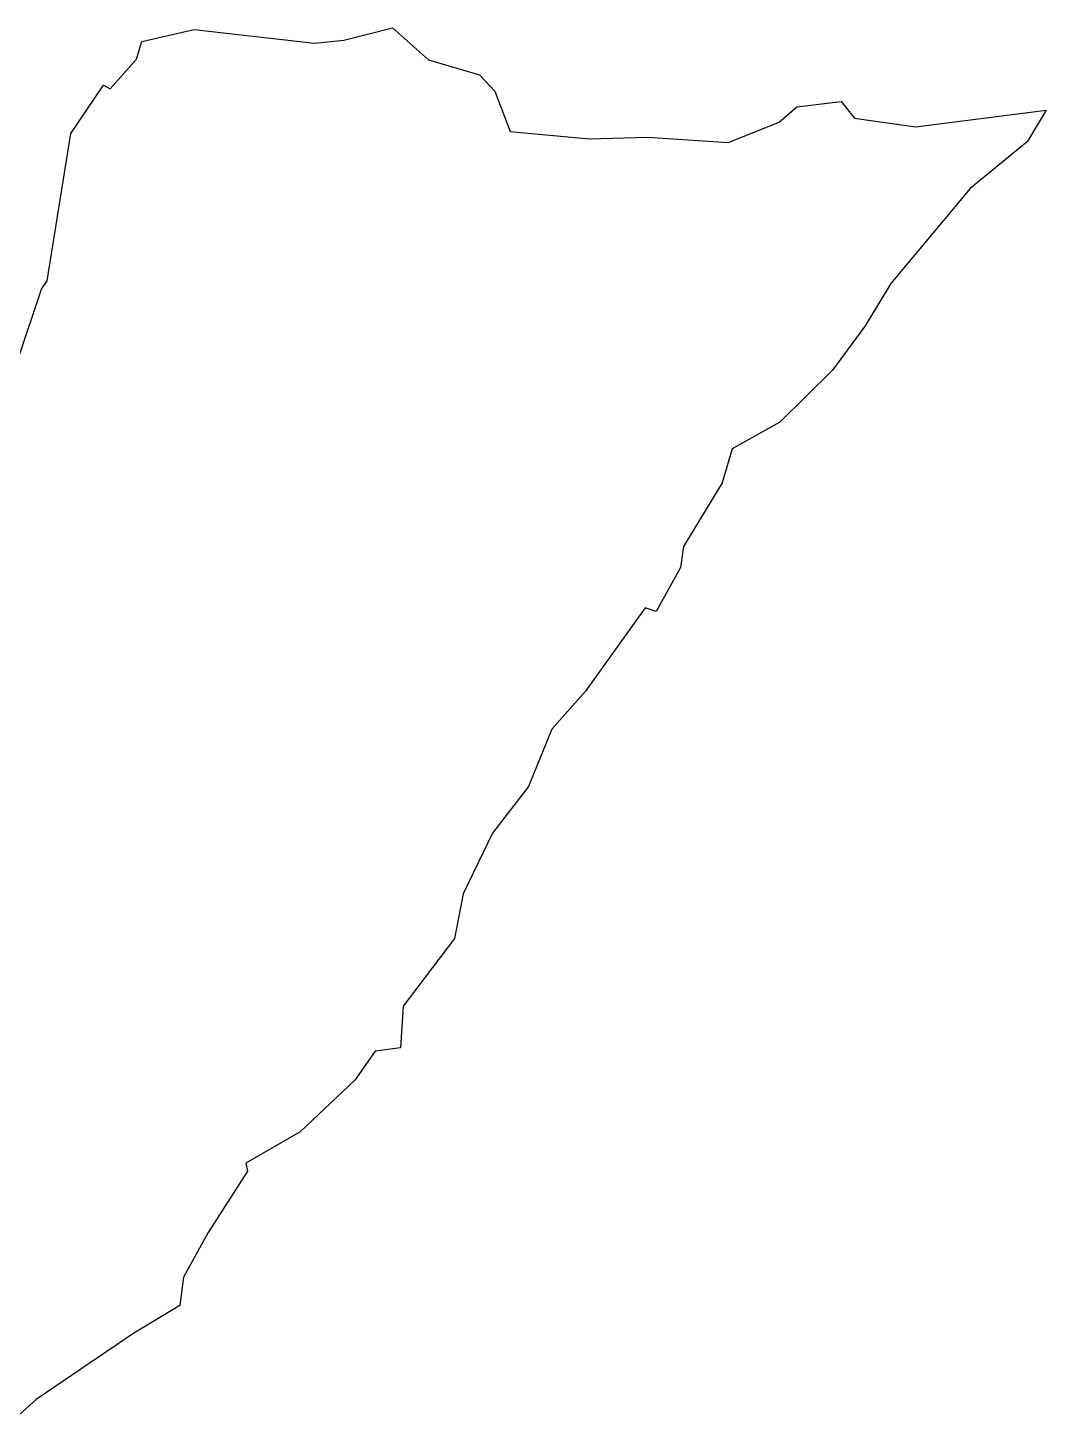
# Model space of a CAD drawing. Header units: metres. Extents: x 350918 to 355985, y 1754182 to 1757789.
# Drawn here: x 353758 to 355985, y 1754741 to 1757789 of the extents above; entities that cross this region are included whole.
import ezdxf

# ---------------------------------------------------------------- set-up
doc = ezdxf.new("R2010")
doc.units = ezdxf.units.M

msp = doc.modelspace()

# ---------------------------------------------------------------- linework, layer by layer
at = {"color": 3}
for p, q in [((354007.2, 1757758.8), (354121.2, 1757785.1)), ((354121.2, 1757785.1), (354384.7, 1757755.5)), ((354449, 1757761.6), (354554.9, 1757788.7)), ((354554.9, 1757788.7), (354633.8, 1757718.5)), ((353995.6, 1757720), (354007.2, 1757758.8)), ((354384.7, 1757755.5), (354449, 1757761.6)), ((353937.6, 1757655.2), (353995.6, 1757720)), ((354633.8, 1757718.5), (354745.3, 1757686.2)), ((353851.6, 1757558), (353923.2, 1757663.4)), ((353923.2, 1757663.4), (353937.6, 1757655.2)), ((354745.3, 1757686.2), (354779.4, 1757649.9)), ((354779.4, 1757649.9), (354812.8, 1757561.9)), ((355439.4, 1757616.1), (355536.9, 1757627.9)), ((355536.9, 1757627.9), (355565.6, 1757591.1)), ((355400.8, 1757582.7), (355439.4, 1757616.1)), ((355699.5, 1757572.2), (355985, 1757608.4)), ((355985, 1757608.4), (355943.7, 1757539.3)), ((355289.7, 1757537.8), (355400.8, 1757582.7)), ((355565.6, 1757591.1), (355699.5, 1757572.2)), ((353800, 1757235.2), (353851.6, 1757558)), ((354812.8, 1757561.9), (354986.3, 1757545.9)), ((354986.3, 1757545.9), (355114.1, 1757549.6)), ((355114.1, 1757549.6), (355289.7, 1757537.8)), ((355943.7, 1757539.3), (355818.5, 1757437.1)), ((355818.5, 1757437.1), (355645, 1757229.6)), ((353787.4, 1757217.4), (353800, 1757235.2)), ((353736.7, 1757065.1), (353787.4, 1757217.4)), ((355645, 1757229.6), (355589.3, 1757136.9)), ((355589.3, 1757136.9), (355517.9, 1757040.1)), ((355517.9, 1757040.1), (355402.8, 1756925.9)), ((355402.8, 1756925.9), (355298.3, 1756868.1)), ((355298.3, 1756868.1), (355276.7, 1756793.2)), ((355276.7, 1756793.2), (355191.7, 1756654)), ((355191.7, 1756654), (355185.1, 1756608.2)), ((355185.1, 1756608.2), (355132.1, 1756512.1)), ((355107.7, 1756520.3), (354977.1, 1756338.1)), ((355132.1, 1756512.1), (355107.7, 1756520.3)), ((354977.1, 1756338.1), (354903.6, 1756254.7)), ((354903.6, 1756254.7), (354852.5, 1756129.5)), ((354852.5, 1756129.5), (354774, 1756027.4)), ((354774, 1756027.4), (354710.1, 1755894.2)), ((354710.1, 1755894.2), (354690.8, 1755796.5)), ((354690.8, 1755796.5), (354578.4, 1755648.8)), ((354578.4, 1755648.8), (354572.7, 1755557.7)), ((354572.7, 1755557.7), (354517.4, 1755550.3)), ((354517.4, 1755550.3), (354473, 1755487.1)), ((354473, 1755487.1), (354353.5, 1755373.6)), ((354353.5, 1755373.6), (354234.1, 1755305.1)), ((354238, 1755288.2), (354151.9, 1755153.9)), ((354234.1, 1755305.1), (354238, 1755288.2)), ((354151.9, 1755153.9), (354097.9, 1755055.9)), ((354097.9, 1755055.9), (354089.8, 1754994.1)), ((354089.8, 1754994.1), (353989.2, 1754933.3)), ((353989.2, 1754933.3), (353775.6, 1754788.3)), ((353775.6, 1754788.3), (353723.6, 1754741.1))]:
    msp.add_line(p, q, dxfattribs=at)

doc.saveas('drawing.dxf')
